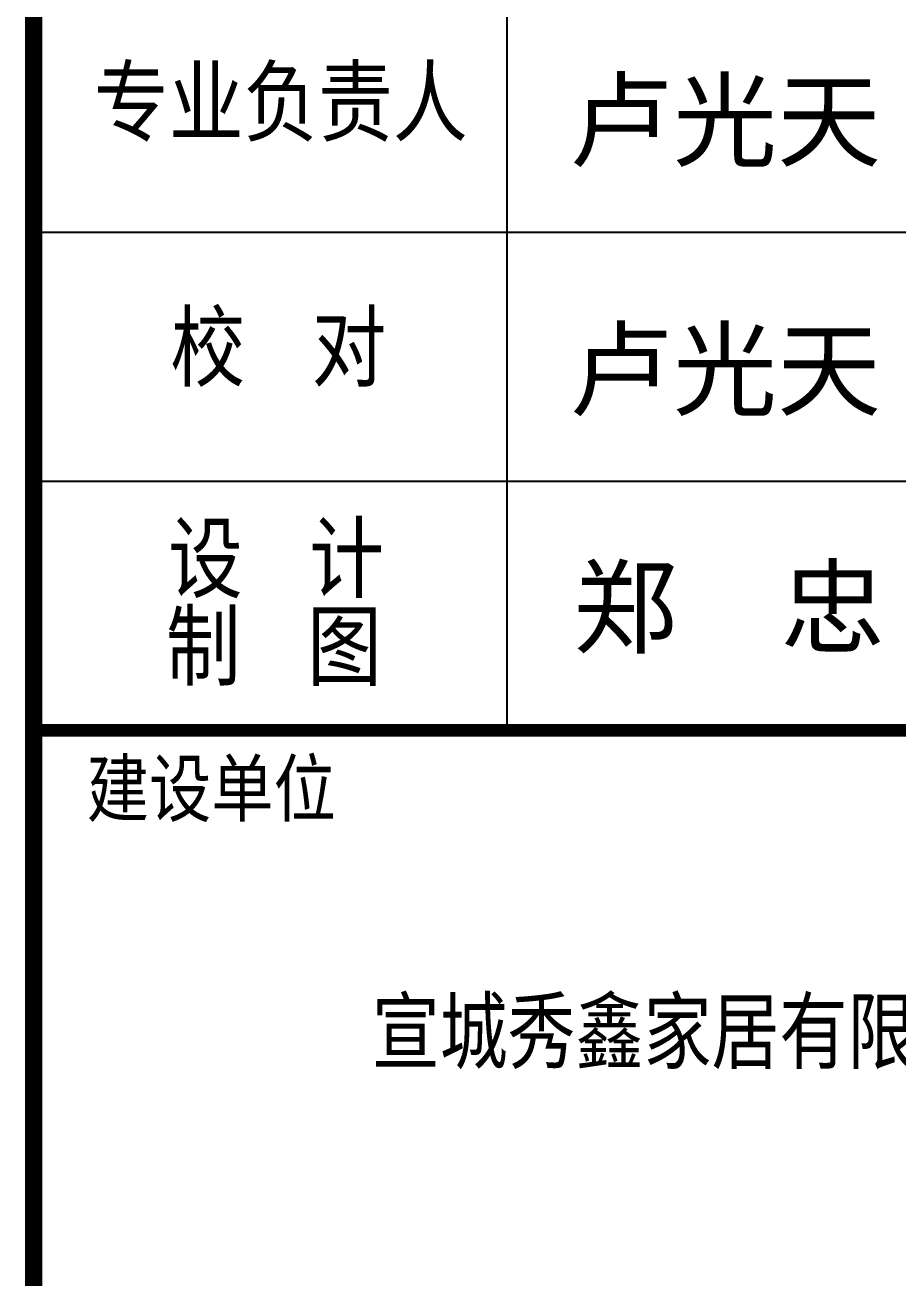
# Model space of a CAD drawing. Extents: x 9752569 to 9923256, y 1590558 to 2510207.
# Drawn here: x 9913453 to 9918709, y 1879607 to 1887151 of the extents above; entities that cross this region are included whole.
import ezdxf
from ezdxf.enums import TextEntityAlignment as Align

# ---------------------------------------------------------------- set-up
doc = ezdxf.new("R2010")
doc.units = 0
doc.header["$LTSCALE"] = 1000
doc.header["$MEASUREMENT"] = 0
doc.layers.get('0').update_dxf_attribs({"linetype": 'CONTINUOUS'})
for name, color, linetype in [('PP-PM-TK', 7, 'CONTINUOUS'), ('PUB_TEXT', 7, 'CONTINUOUS'), ('PUB_TITLE', 4, 'CONTINUOUS'), ('签名', 255, 'CONTINUOUS')]:
    doc.layers.add(name, color=color, linetype=linetype)
doc.styles.add('-黑体', font='')
doc.styles.add('TQ', font='txt.shx', dxfattribs={"width": 0.8, "bigfont": 'hztxt.shx'})
doc.styles.add('仿宋', font='', dxfattribs={"width": 0.8})
doc.styles.get('-黑体').set_extended_font_data('SimSun')
doc.styles.get('仿宋').set_extended_font_data('SimSun')

# ---------------------------------------------------------------- blocks, each defined once
blk = doc.blocks.new('A2 TK 2019')
at = {"layer": 'PP-PM-TK', "color": 4}
for p, q in [((7037835.1, 1991447.9), (7037835.1, 1998447.9)), ((7035935.2, 1993447.9), (7041435.2, 1993447.9)), ((7035935.2, 1992447.9), (7041435.2, 1992447.9))]:
    blk.add_line(p, q, dxfattribs=at)
at = {"layer": 'PP-PM-TK', "color": 4, "const_width": 70}
blk.add_lwpolyline([(7035935.2, 2015183.8), (7041435.2, 2015183.8), (7041435.2, 1975183.8), (7035935.2, 1975183.8)], close=True, dxfattribs=at)
at = {"layer": 'PP-PM-TK', "color": 4}
for const_width in [50, 20]:
    blk.add_lwpolyline([(7035935.2, 1991447.9), (7041435.2, 1991447.9)], dxfattribs=dict(at, const_width=const_width))
at = {"layer": 'PUB_TEXT', "color": 2, "style": 'TQ'}
for s, height, p in [('专业负责人', 300, (7036176.9, 1993811.2)), ('校 对', 300, (7036483.4, 1992827)), ('设 计', 300, (7036474.2, 1991979.3)), ('制 图', 300, (7036465.4, 1991626.4)), ('建设单位', 250, (7036148, 1991080.6))]:
    blk.add_text(s, height=height, dxfattribs=at).set_placement(p)
at = {"layer": 'PUB_TITLE', "color": 0, "style": '仿宋', "width": 0.8}
blk.add_text('宣城秀鑫家居有限公司', height=250, dxfattribs=at).set_placement((7038656, 1990115.6), align=Align.CENTER)
at = {"layer": '签名', "linetype": 'Continuous', "style": '-黑体'}
for s, p in [('卢光天', (7038084.4, 1993743.3)), ('卢光天', (7038084.4, 1992743.3)), ('郑  忠', (7038100.8, 1991789.5))]:
    blk.add_text(s, height=306, dxfattribs=at).set_placement(p)

msp = doc.modelspace()

# ---------------------------------------------------------------- block references
at = {"xscale": 1.5, "yscale": 1.5, "zscale": 1.5}
msp.add_blockref('A2 TK 2019', (-640397.3, -1104268), dxfattribs=at)

doc.saveas('drawing.dxf')
